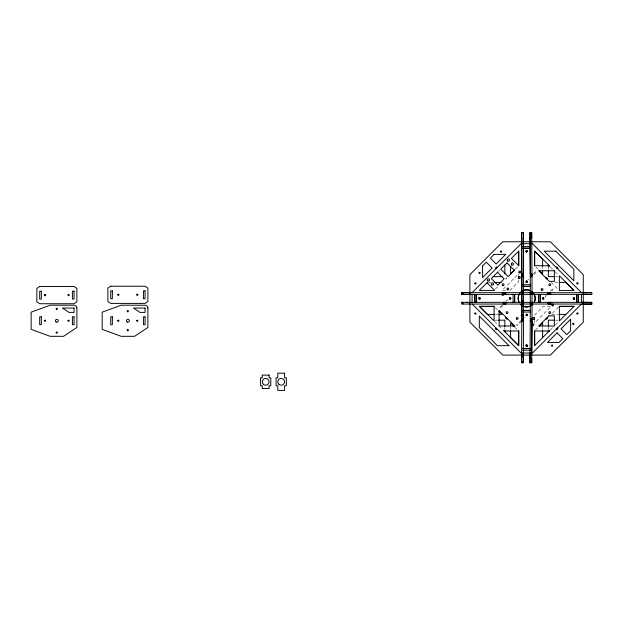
<?xml version="1.0" encoding="UTF-8"?>
<svg xmlns="http://www.w3.org/2000/svg" width="623" height="623" viewBox="0 0 623 623"><rect width="100%" height="100%" fill="white"/><g stroke="black" fill="none" stroke-linecap="round" stroke-linejoin="round"><path stroke-width="0.47" stroke-dasharray="3.12 2.34" d="M498.634 271.137L500.012 269.767M495.301 289.103L498.657 285.747M515.276 269.128L517.954 266.449M509.925 290.411L518.64 281.697L518.64 279.945M502.06 305.114L499.397 307.785L500.035 308.432L503.376 305.091M506.063 301.111L507.402 299.78L508.041 300.418M533.304 273.879L535.967 271.207L536.613 271.854L533.272 275.187M521.249 320.3L516.576 324.965L517.222 325.611L521.225 321.608M546.48 295.061L545.141 296.4L545.787 297.039L547.788 295.037M550.483 291.058L553.154 288.394L553.792 289.033L551.791 291.034M534.55 315.121L543.256 306.415L551.176 306.415L534.55 322.994L534.55 320.37M535.227 330.369L538.584 327.02M558.558 307.046L551.176 314.42L558.496 314.42M550.428 329.808L554.556 325.681M555.241 324.996L558.683 321.554M555.56 276.643L558.255 276.643M488.292 282.398L491.033 282.398M554.836 282.398L558.496 282.398M505.526 290.411L502.006 290.411L518.64 273.824L518.64 275.576M495.604 314.42L497.434 314.42M494.935 320.175L497.629 320.175M555.56 320.175L558.255 320.175M550.428 267.01L554.556 271.137M555.241 271.823L558.683 275.265M535.905 267.119L537.914 269.128M551.176 282.398L558.558 289.773M527.961 279.213L528.608 279.859M524.582 316.959L525.228 317.605M495.301 307.715L497.318 309.732M514.606 327.02L517.954 330.369M494.506 321.554L497.948 324.996M498.634 325.681L502.076 329.123M548.365 266.745L548.365 269.447M548.365 327.371L548.365 329.17M542.61 267.423L542.61 269.253M542.61 326.654L542.61 329.396M510.58 326.654L510.58 329.396M504.825 327.371L504.825 329.17M506.896 277.508L505.689 278.715L506.094 279.12L507.301 277.913L506.896 277.508"/><path stroke-width="0.93" d="M521.809 303.697L521.809 318.758L523.546 318.758M521.809 301.119L523.53 301.283L521.825 301.283L521.825 294.29M521.809 319.288L523.546 319.288L523.546 276.121L521.809 276.121L521.825 294.368M521.84 319.288L521.84 276.121M529.986 362.788L529.986 352.922M529.986 232.605L530.259 273.879L532.003 274.432L530.266 274.237M530.298 321.53L532.003 321.53L531.699 362.773L531.692 358.334M531.692 238.002L531.692 232.605L529.986 232.652L530.298 273.879L532.003 274.237L531.699 232.652M532.011 276.651L530.305 276.651L530.305 276.121L532.011 276.121L532.011 276.651L532.011 319.288L530.305 319.288L530.266 276.121M521.544 238.897C521.529 240.665 521.552 236.748 521.537 238.516M521.84 319.809L523.546 320.058L521.809 319.809M523.25 238.056L523.242 239.357M530.002 238.056L530.002 239.357M530.266 320.058L532.011 319.809L530.298 320.058M521.521 352.922L521.529 362.788L521.801 321.53L523.538 321.53L523.234 362.788L523.227 352.922M521.544 357.345L521.537 356.045M521.537 356.169L521.537 357.22M521.84 320.541L523.546 320.767L521.801 320.541M523.25 357.345L523.242 356.045M523.242 356.169L523.242 357.22M530.002 357.345L530.002 356.045M530.002 356.169L530.002 357.22M530.266 320.767L532.003 320.541L530.298 320.767M521.833 321.18L523.546 320.977L521.801 321.18M530.266 320.977L532.003 321.18L530.298 320.977M529.986 362.773L530.259 321.53M531.738 352.322L531.964 321.53M521.801 274.432L523.546 274.432L523.234 232.652L521.529 232.628L521.833 274.237M523.234 232.652L523.507 273.879L521.801 273.879M527.315 282.063L527.12 281.339M527.323 345.804L526.599 344.862M480.045 298.791L479.765 297.763M509.559 297.996L510.011 299.087M527.245 282.242L526.965 281.222M527.245 315.324L526.785 314.226M527.245 345.983L527.276 345.041L526.225 344.963M574.445 298.783L573.791 297.662M478.744 298.043L479.173 297.724M479.017 297.841L479.352 299.095M526.209 250.641L526.209 251.7M509.676 297.841L509.412 298.783L510.401 299.087M527.12 315.479L527.393 314.529L526.591 314.202M542.75 297.841L542.633 298.744L543.279 299.118M526.217 345.041L526.217 346.092M527.393 345.944L526.972 346.256M573.417 297.833L573.565 299.009M574.32 298.931L574.593 297.989L573.604 297.685M487.373 282.398L479.328 290.443L494.639 290.404L487.054 282.819M497.948 271.823L491.282 278.598L497.847 285.163L504.085 278.925L497.52 272.36M511.249 258.522L518.78 251.1L518.78 265.733L511.46 258.42M514.606 269.798L510.58 273.824L510.58 266.512M539.253 326.351L542.61 322.994L542.61 325.736M549.735 330.494L534.557 345.672L534.557 331.039M581.438 304.063L532.431 353.031L521.054 353.031L472.172 304.055M526.965 251.856L527.315 251.014L526.591 250.462M479.765 299.063L480.263 298.176L479.391 297.669M480.068 298.9L479.585 299.133M526.373 281.183L525.999 281.83L526.552 282.554M510.432 299.056L510.774 298.215L510.058 297.662M542.906 297.716L542.407 298.604L543.474 299.087M543.505 299.056L543.505 297.763M526.373 314.257L526.217 315.433L527.268 315.433M573.565 297.716L573.043 298.409L573.752 299.087M574.468 298.892L573.604 299.126M527.276 346.092L526.793 346.333M526.217 250.563L527.463 250.976L526.591 251.957M526.544 250.446L525.843 251.209L526.544 251.887M526.552 281.105L525.843 281.869L526.746 282.577M543.326 299.133L544.027 298.37L543.326 297.685M526.552 314.187L525.874 315.145L527.12 315.55M574.313 299.009L573.791 299.157M526.552 344.846L525.851 345.609L526.373 346.217M526.933 251.887L526.217 251.856M526.404 281.152L526.933 281.105M479.204 297.693L479.733 297.646M509.863 297.685L510.953 298.37L510.058 299.157M472.055 292.678L521.054 243.702L532.431 243.702L581.563 292.678M581.407 302.35L591.85 302.35L591.803 304.063L582.388 304.063M581.89 292.678L591.071 292.678C592.302 292.101 592.317 295.022 591.071 294.391L581.89 294.391M591.827 304.063L548.552 304.04L548.552 302.326M585.028 292.678L585.48 292.678M586.321 292.678L585.861 292.678M591.702 292.678L461.604 292.678L461.635 294.391L550.132 294.368L550.132 292.662M585.028 294.383L585.48 294.383M586.321 294.383L585.861 294.383M467.125 302.35L467.577 302.35M468.418 302.35L467.966 302.35M585.114 302.35L585.565 302.35M586.407 302.35L585.955 302.35M529.978 233.29L531.692 233.29M530.002 241.786L502.745 241.786L469.898 274.642L469.898 322.184L502.823 355.11L550.389 355.087L583.268 322.208L583.268 274.611L550.444 241.786L531.949 241.786M522.658 246.607L530.679 246.568M522.806 248.203L530.679 248.203M522.658 248.242L530.531 248.242M523.546 274.237L521.801 274.237L521.84 274.642M521.801 274.642L523.546 274.642L521.801 274.868M530.298 274.642L532.003 274.642M532.003 274.868C526.731 275.055 535.57 275.101 530.298 275.35M521.809 275.101L523.546 275.109L521.84 275.109M521.809 275.6L523.546 275.6M530.298 275.6L532.011 275.6M521.809 275.857L523.546 275.857M530.305 275.857L532.011 275.857M493.136 276.643L502.13 276.643M521.809 276.651L523.546 276.651L523.515 276.121M554.657 276.643L548.365 276.643L548.365 270.343M494.693 282.398L501.094 282.398M559.407 282.398L565.809 282.398L573.861 290.443M522.674 284.766L530.695 284.719M522.822 286.354L530.695 286.354M522.674 286.401L530.547 286.401M559.228 290.443L574.009 290.404L559.376 275.771L559.376 290.404M471.447 292.678L461.69 292.678M591.718 294.391L549.938 294.368L549.938 292.654M461.83 294.391L471.027 294.391M512.947 294.461L514.73 294.414L514.73 302.287M548.816 302.326L548.816 304.04L461.69 304.063L461.666 302.35L591.834 302.35M462.352 302.357L461.775 302.35M512.947 302.334L514.582 302.334L514.582 294.461M493.961 306.376L479.328 306.376L487.373 314.42L494.693 314.42M559.228 306.376L573.861 306.376M522.79 310.379L530.664 310.379M522.642 310.418L530.516 310.418M522.642 312.053L530.664 312.014M498.353 314.42L502.006 314.42L498.657 311.072M559.407 314.42L565.809 314.42M530.305 318.758L532.011 318.758M521.809 319.552L523.546 319.552M530.305 319.552L532.011 319.552M498.532 320.175L504.825 320.175L504.825 326.475M554.657 320.175L548.365 320.175L548.365 326.475M521.809 320.308L523.546 320.308M530.298 320.308L532.011 320.308M549.338 331L534.705 331L534.705 345.633M522.806 348.53L530.679 348.53M522.658 348.576L530.531 348.576M522.658 350.212L530.679 350.165M521.537 361.449L523.242 361.449M530.002 361.449L531.707 361.449M529.978 362.095L531.692 362.095M521.529 362.742L523.234 362.734M529.986 362.742L531.699 362.742M523.515 292.654L523.46 294.368M530.266 292.654L530.282 294.368M526.591 281.121L527.12 281.183M479.546 299.118L478.744 298.791M549.735 266.325L548.365 264.946L548.365 266.745M539.253 270.468L542.61 273.824L542.61 271.083M547.095 317.707L547.5 318.104L546.293 319.311L545.888 318.914M513.936 326.351L510.58 322.994L510.58 325.736M503.446 330.494L504.825 331.872L504.825 330.073M521.529 232.62L521.833 273.879M581.407 294.57L581.407 302.163M578.393 294.469L578.393 302.35L576.758 302.35L576.758 294.469L578.541 294.43L578.541 302.303L576.906 302.303L576.906 294.43M550.794 302.326L550.794 304.04M550.701 292.654L550.677 294.368M550.436 302.326L550.436 304.04M550.35 292.654L550.327 294.368M550.156 292.654L550.156 294.368M550.241 302.326L550.241 304.04M550.023 302.326L550.023 304.04M549.805 302.326L549.805 304.04M549.72 292.654L549.696 294.368M549.572 302.326L549.572 304.04M549.478 292.654L549.455 294.368M549.322 302.326L549.322 304.04M548.988 292.654L548.988 294.368M549.073 302.326L549.073 304.04M548.964 292.662L548.964 294.368M548.365 330.073L548.365 331.872M548.022 302.326L548.022 304.04M542.61 266.512L542.61 259.191L534.557 251.147L534.557 265.78M542.61 330.315L542.61 337.627M540.39 302.319L540.39 294.445L538.607 294.484L538.607 302.357L540.242 302.357L540.242 294.484M538.755 294.445L538.755 302.319M534.55 317.746L534.55 319.498M532.019 302.326L532.019 304.04M531.933 292.654L531.917 294.368M530.383 302.326L530.383 304.04M523.554 302.326L523.554 304.04M523.297 292.654L523.297 294.368M521.926 302.326L521.926 304.04M518.632 251.147L518.632 265.78M518.64 276.448L518.64 278.201M518.632 331.039L518.632 345.672L510.58 337.627L510.58 330.315M513.095 294.414L513.095 302.287M505.915 302.326L505.915 304.04M505.829 292.654L505.806 294.368M505.385 302.326L505.385 304.04M505.3 292.654L505.276 294.368M505.121 302.326L505.121 304.04M505.035 292.654L505.012 294.368M504.864 302.326L504.864 304.04M504.825 264.946L504.825 273.941M504.778 292.654L504.755 294.368M504.614 302.326L504.614 304.04M504.529 292.654L504.505 294.368M504.373 302.326L504.373 304.04M504.28 292.654L504.256 294.368M504.132 302.326L504.132 304.04M504.046 292.654L504.023 294.368M503.82 292.654L503.82 294.368M503.906 302.326L503.906 304.04M503.797 292.662L503.797 294.368M503.695 302.326L503.695 304.04M503.61 292.654L503.586 294.368M503.493 302.326L503.493 304.04M503.407 292.654L503.384 294.368M503.049 292.654L503.026 294.368M503.143 302.326L503.143 304.04M476.579 294.43L476.579 302.303L474.944 302.303L474.944 294.43M476.431 294.469L476.431 302.35M474.796 294.469L474.796 302.35M472.078 294.57L472.078 302.163M462.928 292.678L462.928 294.383M463.014 302.35L463.014 304.063M532.626 292.374A8.535 8.535 0 0 1 533.989 302.677M530.204 306.142A8.535 8.535 0 0 1 522.985 306.142M522.323 305.8A8.535 8.535 0 0 1 520.555 304.445M519.2 302.677A8.535 8.535 0 0 1 519.2 294.142M520.555 292.374A8.535 8.535 0 0 1 521.7 291.416M522.985 290.676A8.535 8.535 0 0 1 530.204 290.676M522.993 315.043A0.903 0.903 0 0 1 522.993 315.947M522.44 316.367A0.903 0.903 0 0 1 521.303 315.495A0.903 0.903 0 0 1 522.44 314.623M503.259 293.76A0.903 0.903 0 0 1 503.493 295.123A0.903 0.903 0 0 1 502.115 295.123A0.903 0.903 0 0 1 502.356 293.76M531.637 291.377A8.535 8.535 0 0 1 534.137 302.638M532.782 304.406A8.535 8.535 0 0 1 531.637 305.356M530.352 306.103A8.535 8.535 0 0 1 523.133 306.103M522.479 305.761A8.535 8.535 0 0 1 520.711 304.406M519.348 302.638A8.535 8.535 0 0 1 522.479 290.972M523.133 290.63A8.535 8.535 0 0 1 530.352 290.63M482.568 265.99L482.568 277.554L492.139 267.976L486.361 262.197L482.568 265.99M570.621 319.272L570.621 330.829L566.829 334.621L561.05 328.843L570.621 319.272M76.878 307.894L76.878 327.464L63.53 336.319L50.19 336.319L31.15 329.357L31.15 312.162L50.19 305.208L74.425 305.231L76.131 306.127L76.878 307.894M147.908 307.894L147.9 327.464L134.552 336.319L121.22 336.319L102.18 329.357L102.18 312.162L121.22 305.208L145.447 305.231L147.153 306.127L147.908 307.894M44.373 294.936C45.292 297.794 46.6 292.927 44.373 294.936M44.365 320.565C45.284 323.423 46.593 318.555 44.365 320.565M56.14 308.759C57.051 311.617 58.36 306.742 56.14 308.759M56.14 332.371C57.051 335.229 58.36 330.361 56.14 332.371M67.993 294.936C68.904 297.794 70.212 292.927 67.993 294.936M67.985 320.565C68.896 323.423 70.204 318.555 67.985 320.565M117.708 294.609C118.619 297.459 119.928 292.592 117.708 294.609M117.708 320.565C118.619 323.423 119.928 318.555 117.708 320.565M127.162 311.056C128.081 313.914 129.382 309.039 127.162 311.056M127.162 330.026C128.081 332.877 129.382 328.01 127.162 330.026M136.671 294.609C137.59 297.459 138.898 292.592 136.671 294.609M136.671 320.565C137.59 323.423 138.898 318.555 136.671 320.565M474.804 283.2C475.723 286.058 477.031 281.191 474.804 283.2M478.994 272.734C479.912 275.592 481.213 270.717 478.994 272.734M474.804 313.361C475.723 316.211 477.031 311.344 474.804 313.361M500.316 251.412C501.235 254.262 502.543 249.395 500.316 251.412M551.417 345.415C552.336 348.273 553.645 343.398 551.417 345.415M576.851 283.138C577.77 285.996 579.079 281.121 576.851 283.138M572.747 323.765C573.658 326.623 574.967 321.748 572.747 323.765M576.851 313.291C577.77 316.149 579.079 311.282 576.851 313.291M494.179 254.379L490.387 258.179L496.165 263.957L505.736 254.379L494.179 254.379M496.438 267.049L495.23 268.256L495.635 268.653L496.843 267.446L496.438 267.049M506.974 262.906L500.736 269.144L508.166 276.573L514.403 270.335L506.974 262.906M495.635 328.165L495.23 328.57L496.438 329.777L496.843 329.372L495.635 328.165M506.094 317.707L505.689 318.104L506.896 319.311L507.301 318.914L506.094 317.707M546.293 277.508L545.888 277.913L547.095 279.12L547.5 278.715L546.293 277.508M556.752 267.049L556.347 267.446L557.554 268.653L557.959 268.256L556.752 267.049M548.847 315.869L538.739 325.985L554.361 325.985L554.353 315.892L548.847 315.869M574.009 306.329L559.376 320.962L559.376 306.329L574.009 306.329M557.554 328.165L556.347 329.372L556.752 329.777L557.959 328.57L557.554 328.165M557.024 332.861L547.453 342.44L559.01 342.44L562.803 338.647L557.024 332.861M39.693 286.533L36.843 288.426L36.843 301.836L39.693 303.728L74.02 303.728L76.878 301.836L76.878 288.426L74.044 286.533L39.693 286.533M110.723 286.206L107.865 288.091L107.865 301.509L110.723 303.401L145.05 303.401L147.9 301.509L147.9 288.091L145.066 286.206L110.723 286.206M555.778 251.147L544.214 251.147L573.861 280.786L573.861 269.229L555.778 251.147M549.338 265.733L534.705 265.733L534.705 251.1L549.338 265.733M554.361 270.748L538.724 270.748L549.338 281.355L554.361 281.355L554.361 270.748M112.35 290.863L110.723 290.863L110.723 298.736L112.35 298.736L112.35 290.863M145.066 290.863L143.43 290.863L143.43 298.736L145.066 298.736L145.066 290.863M41.328 291.198L39.693 291.198L39.693 299.071L41.328 299.071L41.328 291.198M74.044 291.198L72.408 291.198L72.408 299.071L74.044 299.071L74.044 291.198M494.109 306.329L479.476 306.329L494.109 320.962L494.109 306.329M74.036 308.05L62.456 308.05L69.028 312.403L74.036 312.403L74.036 308.05M145.058 308.05L133.486 308.05L140.058 312.403L145.058 312.403L145.058 308.05M41.328 316.827L39.693 316.827L39.693 324.7L41.328 324.7L41.328 316.827M74.044 316.827L72.408 316.827L72.408 324.7L74.044 324.7L74.044 316.827M112.35 316.827L110.723 316.827L110.723 324.7L112.35 324.7L112.35 316.827M145.066 316.827L143.43 316.827L143.43 324.7L145.066 324.7L145.066 316.827M514.762 325.985L499.124 325.985L499.124 310.363L514.762 325.985M518.78 331L504.147 331L518.78 345.633L518.78 331M508.975 345.672L497.411 345.672L479.328 327.589L479.328 316.032L508.975 345.672M284.61 373.208L277.788 373.208L277.788 377.818L276.075 377.818L276.075 385.785L277.788 385.785L277.788 390.395L284.61 390.395L284.61 385.785L286.323 385.785L286.323 377.818L284.61 377.818L284.61 373.208M269.081 375.093L262.252 375.093L262.252 377.818L260.546 377.818L260.546 385.785L262.252 385.785L262.252 388.511L269.081 388.511L269.081 385.785L270.787 385.785L270.787 377.818L269.081 377.818L269.081 375.093M549.237 294.368L549.237 292.654L549.213 294.368M548.731 294.368L548.731 292.654L548.707 294.368M548.466 294.368L548.466 292.654L548.442 294.368M547.936 294.368L547.936 292.654L547.913 294.368M127.17 321.99A1.425 1.425 0 0 0 129.304 320.759A1.425 1.425 0 0 0 127.17 319.529A1.425 1.425 0 0 0 127.17 321.99M56.148 321.99A1.425 1.425 0 0 0 58.282 320.759A1.425 1.425 0 0 0 56.148 319.529A1.425 1.425 0 0 0 56.148 321.99M507.395 289.75A0.903 0.903 0 0 0 508.75 288.963A0.903 0.903 0 0 0 507.395 288.184A0.903 0.903 0 0 0 507.395 289.75M502.675 285.49A0.903 0.903 0 0 0 504.03 284.711A0.903 0.903 0 0 0 502.675 283.932A0.903 0.903 0 0 0 502.675 285.49M533.008 319.163A0.903 0.903 0 0 0 534.363 318.376A0.903 0.903 0 0 0 533.008 317.598A0.903 0.903 0 0 0 533.008 319.163M491.874 284.968A1.137 1.137 0 0 0 493.58 283.987A1.137 1.137 0 0 0 491.874 282.998A1.137 1.137 0 0 0 491.874 284.968M506.663 313.377A0.903 0.903 0 0 0 508.018 312.59A0.903 0.903 0 0 0 506.663 311.812A0.903 0.903 0 0 0 506.663 313.377M519.247 272.796A0.903 0.903 0 0 0 520.602 272.017A0.903 0.903 0 0 0 519.247 271.231A0.903 0.903 0 0 0 519.247 272.796M487.848 280.95A1.137 1.137 0 0 0 489.553 279.961A1.137 1.137 0 0 0 487.848 278.979A1.137 1.137 0 0 0 487.848 280.95M541.605 290.248A0.903 0.903 0 0 0 542.96 289.461A0.903 0.903 0 0 0 541.605 288.683A0.903 0.903 0 0 0 541.605 290.248M516.747 319.155A0.903 0.903 0 0 0 518.102 318.369A0.903 0.903 0 0 0 516.747 317.59A0.903 0.903 0 0 0 516.747 319.155M532.525 325.502A0.903 0.903 0 0 0 533.88 324.723A0.903 0.903 0 0 0 532.525 323.937A0.903 0.903 0 0 0 532.525 325.502M518.897 278.255A0.903 0.903 0 0 0 520.252 277.476A0.903 0.903 0 0 0 518.897 276.69A0.903 0.903 0 0 0 518.897 278.255M511.787 265.055A1.137 1.137 0 0 0 513.5 264.066A1.137 1.137 0 0 0 511.787 263.085A1.137 1.137 0 0 0 511.787 265.055M552.243 305.784A0.903 0.903 0 0 0 553.598 305.005A0.903 0.903 0 0 0 552.243 304.226A0.903 0.903 0 0 0 552.243 305.784M549.338 313.377A0.903 0.903 0 0 0 550.693 312.59A0.903 0.903 0 0 0 549.338 311.812A0.903 0.903 0 0 0 549.338 313.377M549.338 285.49A0.903 0.903 0 0 0 550.693 284.711A0.903 0.903 0 0 0 549.338 283.932A0.903 0.903 0 0 0 549.338 285.49M507.768 261.029A1.137 1.137 0 0 0 509.474 260.04A1.137 1.137 0 0 0 507.768 259.059A1.137 1.137 0 0 0 507.768 261.029M263.272 384.204A3.395 3.395 0 0 0 268.941 382.678A3.395 3.395 0 0 0 264.791 378.527A3.395 3.395 0 0 0 263.272 384.204M278.8 384.204A3.395 3.395 0 0 0 284.477 382.678A3.395 3.395 0 0 0 280.319 378.527A3.395 3.395 0 0 0 278.8 384.204"/></g></svg>
